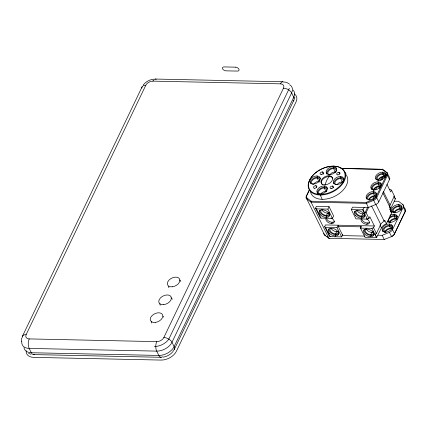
<?xml version="1.0" encoding="UTF-8"?>
<svg xmlns="http://www.w3.org/2000/svg" width="427" height="427" viewBox="0 0 427 427"><rect width="100%" height="100%" fill="white"/><g stroke="black" fill="none" stroke-linecap="round" stroke-linejoin="round"><path stroke-width="0.64" d="M319.999 194.37L322.134 199.329M341.659 168.478L382.08 169.338L386.238 172.471A3.806 2.429 -26.3 0 1 386.643 174.814L375.888 197.221A3.806 2.429 -26.3 0 1 373.267 199.5L366.222 202.393L366.382 203.332L368.448 207.511L375.68 204.544A4.478 2.861 -26.3 0 0 378.765 201.864L389.515 179.457A4.478 2.861 -26.3 0 0 389.04 176.703L386.979 172.535L382.715 169.322L340.709 168.425M384.53 239.494L328.902 238.298L324.637 235.085L306.783 198.955A4.478 2.861 -26.3 0 1 306.303 196.196L309.415 189.711M21.702 338.211L21.441 341.723M294.651 98.135L294.817 97.233M22.45 336.214L142.095 86.852M22.177 337.832A6.715 4.003 25.6 0 1 26.159 334.597L145.804 85.235A5.818 3.72 -26.3 0 1 152.909 81.13A6.715 3.267 -88.8 0 1 156.218 79.315M26.159 334.597A5.818 3.72 -26.3 0 0 29.223 338.915L156.73 341.627A5.818 3.72 -26.3 0 0 163.835 337.522L283.48 88.165A5.818 3.72 -26.3 0 0 280.416 83.841L152.909 81.13M289.346 88.288L168.75 339.257A12.538 8.006 -26.3 0 1 154.398 346.489M174.259 349.494L293.904 100.137M306.303 196.196A0.673 0.4 25.6 0 1 306.661 195.747L309.458 189.919M315.5 208.141L316.332 206.406L329.046 206.679L333.62 215.939L332.457 218.373L321.035 218.128L320.079 217.407L315.5 208.141L316.455 208.862L321.035 218.128M332.457 218.373L327.877 209.107L329.046 206.679M326.447 215.405L327.536 213.137M326.207 217.476L326.831 216.179M342.78 234.471L341.616 236.9L330.194 236.659L329.233 235.934L324.659 226.673L325.491 224.933L338.2 225.205L338.771 226.363M331.571 223.534L332.195 222.237M341.616 236.9L337.036 227.634L338.2 225.205M365.117 236.088L342.822 235.613L338.243 226.353L338.787 225.216L361.082 225.691L360.537 226.828L361.109 227.986M335.606 233.937L336.695 231.669M335.366 236.003L335.985 234.706M374.383 225.974L361.669 225.702L360.5 228.135L371.922 228.376L373.545 227.708L374.383 225.974L369.803 216.708L368.971 218.448L367.348 219.115L355.926 218.87L351.346 209.604L352.51 207.175L368.448 207.511M351.346 209.604L362.769 209.849L364.194 207.426M361.648 216.153L362.736 213.884M361.407 218.224L362.032 216.927M375.765 189.588L376.897 187.234M363.099 209.71L364.813 213.185L367.69 207.196M380.462 180.573L382.186 176.975M364.813 213.185L366.104 212.657L368.544 207.575M381.663 180.237L383.558 176.287M366.772 224.287L367.396 222.99M389.312 189.465L390.582 189.492L391.538 190.212L390.705 191.947L386.985 184.421M370.807 234.685L371.896 232.416M370.567 236.75L371.191 235.453M376.833 237.508L375.119 234.033L376.411 233.5L380.74 224.474A5.599 3.576 -26.3 0 1 384.252 221.271L384.738 220.257L386.456 223.732A6.773 4.323 -26.3 0 0 381.428 227.927L376.502 237.642L365.08 237.396L360.5 228.135M386.456 223.732L391.698 212.801L389.984 209.326L390.47 208.312A5.599 3.576 -26.3 0 1 390.07 205.029L394.399 196.004L391.538 190.212M391.698 212.801A6.773 4.323 -26.3 0 1 390.758 208.483L395.354 198.902L393.924 196.009M377.932 235.218L382.186 235.309L389.419 232.336A4.478 2.861 -26.3 0 0 392.504 229.657L403.253 207.25A4.478 2.861 -26.3 0 0 402.778 204.496L398.514 201.282L394.26 201.192M382.186 235.309L384.247 239.478L391.586 236.553A3.806 2.429 -26.3 0 0 394.206 234.279L404.956 211.872A0.673 0.4 25.6 0 0 405.314 211.418A4.478 2.861 -26.3 0 0 404.839 208.664L402.778 204.496M143.216 85.016C145.65 81.819 149.413 79.764 153.357 79.16M173.132 351.33C170.704 354.527 166.941 356.582 162.997 357.185M333.524 166.178L333.834 166.162M155.231 79.048L282.733 81.76M306.661 195.747A3.806 2.429 -26.3 0 0 307.066 198.091L311.224 201.224L366.222 202.393M316.455 208.862L327.877 209.107M338.243 226.353L360.537 226.828M324.659 226.673L325.614 227.394L337.036 227.634M33.621 354.586L161.123 357.298M284.467 81.947L286.928 82.582L289.18 83.847M31.075 354.277L28.609 353.348M395.354 198.902L394.014 196.436M326.938 236.323L327.979 237.108M389.419 232.336L391.596 236.611M391.479 236.505L391.495 236.537A4.478 2.861 -26.3 0 0 394.564 233.825L405.314 211.418L403.253 207.25M389.515 179.457L387.454 175.289A4.478 2.861 -26.3 0 0 386.979 172.535A0.673 0.491 -53 0 0 386.238 172.471M382.592 172.134L383.206 173.367M384.476 175.94L385.245 177.472M398.621 204.56L399.229 205.793M382.816 174.179L383.884 176.34M398.839 206.604L399.907 208.766M383.302 191.333L390.07 205.029M377.927 181.854L378.541 183.087M393.956 214.279L394.564 215.512M389.616 206.166L390.758 208.483M382.816 192.828L390.47 208.312M378.151 183.898L379.219 186.06M390.251 222.707A4.478 2.861 -26.3 0 1 388.906 219.126A4.478 2.861 -26.3 0 1 394.174 216.324L395.247 218.485M378.536 186.167L379.395 187.901M378.765 201.864L376.705 197.696A0.673 0.4 25.6 0 0 375.888 197.221M392.504 229.657L394.564 233.825A0.673 0.4 25.6 0 1 394.206 234.279M373.262 191.574L373.876 192.812M389.291 223.999L389.899 225.237M373.486 193.623L374.554 195.785M389.509 226.048L390.582 228.21M373.006 196.516L373.865 198.256M376.011 204.597L384.252 221.271M375.68 204.544L373.267 199.5M371.618 206.011L380.74 224.474M379.998 225.029L381.428 227.927M366.104 212.657L368.971 218.448M373.545 227.708L376.411 233.5M345.368 172.652L345.939 173.81M362.769 209.849L367.348 219.115M371.922 228.376L376.502 237.642M338.979 172.278L339.839 174.019M340.436 176.474L341.05 177.707M340.661 178.518L342.337 181.913M333.37 166.503L333.978 167.736M333.588 168.548L335.27 171.942M328.939 175.737L329.318 176.511A18.11 8.807 -88.8 0 0 325.08 185.099M332.382 186.028L333.241 187.768M322.385 171.926L323.527 174.243M324.04 185.942L324.648 187.181M324.264 187.992L325.94 191.387M316.973 175.972L317.581 177.21M317.192 178.022L318.873 181.416M315.788 185.676L316.647 187.41M325.614 227.394L330.194 236.659M329.532 238.271A0.689 0.438 -73.2 0 1 328.897 238.309L311.043 202.168L306.783 198.955A0.673 0.491 -53 0 1 307.066 198.091M311.224 201.229A0.689 0.438 -73.2 0 0 311.037 202.174L366.387 203.343L373.62 200.375A4.478 2.861 -26.3 0 0 376.705 197.696L387.454 175.289A0.673 0.4 25.6 0 0 386.643 174.814M382.085 169.343A0.689 0.438 -73.2 0 1 382.72 169.311M404.839 208.664A0.673 0.491 -53 0 1 404.876 208.995M389.984 209.326A6.773 4.323 -26.3 0 1 389.445 208.899M383.804 220.652A6.773 4.323 -26.3 0 1 384.738 220.257M379.395 188.28A6.773 4.323 -26.3 0 1 378.92 187.811M389.899 215.411A5.599 3.576 -26.3 0 1 396.838 215.534A5.599 3.576 -26.3 0 1 394.084 221.271A5.599 3.576 -26.3 0 1 387.166 221.101M378.29 180.269A5.599 3.576 -26.3 0 1 385.234 176.783M381.092 183.631A5.599 3.576 -26.3 0 0 372.339 184.133A5.599 3.576 -26.3 0 0 374.527 189.946A5.599 3.576 -26.3 0 0 381.092 183.631A5.599 3.576 -26.3 0 1 380.745 183.626M377.372 179.623A5.599 3.576 -26.3 0 1 377.681 179.03M383.91 175.534A5.599 3.576 -26.3 0 1 385.891 175.833M392.285 212.352A5.599 3.576 -26.3 0 1 395.29 206.855A5.599 3.576 -26.3 0 1 401.994 206.898M380.569 186.503A5.599 3.576 -26.3 0 0 373.46 190.282A4.478 2.861 -26.3 0 1 376.214 186.834A4.478 2.861 -26.3 0 1 380.735 186.402M389.162 217.621A5.599 3.576 -26.3 0 1 397.329 216.617M372.707 189.348A5.599 3.576 -26.3 0 1 373.017 188.755M379.961 185.27A5.599 3.576 -26.3 0 1 381.226 185.553M380.169 187.469A5.599 3.576 -26.3 0 1 379.464 186.284M323.874 233.307A4.478 2.861 -26.3 0 0 324.637 235.085A0.673 0.491 -53 0 0 325.385 235.149A3.806 2.429 -26.3 0 1 325.23 235.021M345.817 174.413A19.925 12.725 -26.3 0 1 334.565 196.377A19.925 12.725 -26.3 0 1 310.493 191.675M326.927 174.061A5.599 3.576 -26.3 0 1 330.22 168.702A5.599 3.576 -26.3 0 1 336.748 168.841M310.45 183.279A5.599 3.576 -26.3 0 1 314.187 177.99A5.599 3.576 -26.3 0 1 320.506 178.523M317.704 193.741A5.599 3.576 -26.3 0 1 321.072 188.051A5.599 3.576 -26.3 0 1 327.706 188.718M333.919 183.781A5.599 3.576 -26.3 0 1 337.656 178.491A5.599 3.576 -26.3 0 1 343.975 179.02M312.788 184.256A4.478 2.861 -26.3 0 1 314.331 178.716A4.478 2.861 -26.3 0 1 319.764 180.754M319.204 181.929A4.478 2.861 -26.3 0 1 319.028 182.158M313.599 184.218A4.478 2.861 -26.3 0 1 319.15 181.432M329.42 174.867A4.478 2.861 -26.3 0 1 328.587 170.965A4.478 2.861 -26.3 0 1 334.234 168.606A4.478 2.861 -26.3 0 1 335.755 172.225M329.996 174.75A4.478 2.861 -26.3 0 1 335.825 171.99M319.439 194.018A4.478 2.861 -26.3 0 1 321.995 188.419A4.478 2.861 -26.3 0 1 326.671 191.195M320.821 193.959A4.478 2.861 -26.3 0 1 326.495 191.435M336.038 184.656A4.478 2.861 -26.3 0 1 335.905 180.632A4.478 2.861 -26.3 0 1 341.472 178.614A4.478 2.861 -26.3 0 1 342.822 182.196M337.068 184.72A4.478 2.861 -26.3 0 1 343.153 182.009M322.305 184.763A6.266 4.003 -26.3 0 1 324.712 177.813A6.266 4.003 -26.3 0 1 332.863 178.502M405.202 211.039A3.806 2.429 -26.3 0 1 405.047 211.659M366.825 199.131A5.599 3.576 -26.3 0 1 370.3 193.682A5.599 3.576 -26.3 0 1 376.801 194.125M371.49 189.412A5.599 3.576 -26.3 0 1 374.965 183.957A5.599 3.576 -26.3 0 1 381.466 184.405M376.075 179.441A5.599 3.576 -26.3 0 1 379.998 174.061A5.599 3.576 -26.3 0 1 386.259 174.905M394.436 212.838A4.478 2.861 -26.3 0 1 393.956 208.867A4.478 2.861 -26.3 0 1 399.571 206.679A4.478 2.861 -26.3 0 1 401.001 210.281M401.626 209.219A4.478 2.861 -26.3 0 0 397.046 209.46A4.478 2.861 -26.3 0 0 394.153 212.972A5.599 3.576 -26.3 0 1 401.599 209.246M378.151 180.317A4.478 2.861 -26.3 0 1 381.316 176.895A4.478 2.861 -26.3 0 1 385.784 176.922M378.413 180.413A4.478 2.861 -26.3 0 1 377.81 176.591A4.478 2.861 -26.3 0 1 383.19 174.2A4.478 2.861 -26.3 0 1 385.223 177.381M375.904 196.228A5.599 3.576 -26.3 0 0 368.795 200.007A4.478 2.861 -26.3 0 1 371.693 196.479A4.478 2.861 -26.3 0 1 376.272 196.239M382.848 231.557A5.599 3.576 -26.3 0 1 386.141 226.198A5.599 3.576 -26.3 0 1 392.669 226.337M384.989 232.139A5.599 3.576 -26.3 0 1 392.269 228.691M383.953 231.786A5.599 3.576 -26.3 0 1 384.572 230.612M391.319 227.415A5.599 3.576 -26.3 0 1 391.66 227.458M396.934 218.971A5.599 3.576 -26.3 0 0 389.488 222.707A4.478 2.861 -26.3 0 1 392.381 219.184A4.478 2.861 -26.3 0 1 396.961 218.939M389.045 221.181A5.599 3.576 -26.3 0 1 389.237 220.887M395.984 217.695A5.599 3.576 -26.3 0 1 396.325 217.733M397.142 216.03A5.599 3.576 -26.3 0 1 396.411 216.057M393.283 212.347A5.599 3.576 -26.3 0 1 393.902 211.168M400.649 207.97A5.599 3.576 -26.3 0 1 401.626 208.157M394.174 216.324A4.478 2.861 -26.3 0 1 396.678 219.291M373.983 190.218A4.478 2.861 -26.3 0 1 373.086 186.391A4.478 2.861 -26.3 0 1 378.616 183.936A4.478 2.861 -26.3 0 1 380.446 187.341M386.12 232.512A4.478 2.861 -26.3 0 1 384.065 229.166A4.478 2.861 -26.3 0 1 389.317 226.043A4.478 2.861 -26.3 0 1 392.013 229.016M384.85 232.187A4.478 2.861 -26.3 0 1 387.865 228.835A4.478 2.861 -26.3 0 1 392.296 228.664M369.825 200.055A4.478 2.861 -26.3 0 1 368.213 196.425A4.478 2.861 -26.3 0 1 373.769 193.634A4.478 2.861 -26.3 0 1 375.781 197.06M338.766 233.793A5.599 3.336 25.6 0 1 332.419 233.745A5.599 3.336 25.6 0 1 328.913 228.749M329.9 214.866A5.599 3.336 25.6 0 1 323.629 215.395A5.599 3.336 25.6 0 1 319.754 210.217M374.26 234.145A5.599 3.336 25.6 0 1 367.989 234.674A5.599 3.336 25.6 0 1 364.114 229.496M364.807 216.009A5.599 3.336 25.6 0 1 358.648 216.057A5.599 3.336 25.6 0 1 354.901 211.21M338.136 231.269A4.478 2.669 25.6 0 1 333.343 233.441A4.478 2.669 25.6 0 1 330.647 228.226M338.414 231.311A4.478 2.669 25.6 0 1 334.282 231.108A4.478 2.669 25.6 0 1 331.112 228.157M328.886 212.513A4.478 2.669 25.6 0 1 326.82 215.4A4.478 2.669 25.6 0 1 321.467 212.945A4.478 2.669 25.6 0 1 322.102 209.406M329.052 212.881A4.478 2.669 25.6 0 1 324.83 212.443A4.478 2.669 25.6 0 1 321.889 209.406M372.851 231.114A4.478 2.669 25.6 0 1 371.703 234.61A4.478 2.669 25.6 0 1 366.008 232.443A4.478 2.669 25.6 0 1 366.457 228.68M373.411 232.16A4.478 2.669 25.6 0 1 369.184 231.722A4.478 2.669 25.6 0 1 366.243 228.685M364.247 213.708A4.478 2.669 25.6 0 1 359.091 215.528A4.478 2.669 25.6 0 1 356.876 210.335M364.034 213.713A4.478 2.669 25.6 0 1 357.159 210.378M345.203 173.864A5.599 3.336 25.6 0 1 345.518 174.104M334.544 221.357A4.478 2.669 25.6 0 1 329.932 221.746A4.478 2.669 25.6 0 1 326.474 218.074M330.93 217.919A4.478 2.669 25.6 0 1 334.026 222.488A4.478 2.669 25.6 0 1 328.288 222.531A4.478 2.669 25.6 0 1 326.447 217.951M369.617 222.253A4.478 2.669 25.6 0 1 364.984 222.43A4.478 2.669 25.6 0 1 361.674 218.827M366.43 218.805A4.478 2.669 25.6 0 1 369.195 223.289A4.478 2.669 25.6 0 1 363.585 223.337A4.478 2.669 25.6 0 1 361.498 218.843M23.944 347.621A12.538 8.006 -26.3 0 0 31.315 352.734A6.715 3.267 -88.8 0 0 34.614 354.218M162.425 356.678A6.715 3.267 -88.8 0 1 158.823 355.445L31.315 352.734L29.18 348.411A12.538 8.006 -26.3 0 1 21.809 341.611M293.103 90.113A12.538 8.006 -26.3 0 1 293.771 97.244A6.715 4.003 25.6 0 1 293.029 101.066M289.581 84.733A12.538 8.006 -26.3 0 1 291.636 92.921L293.771 97.244L174.125 346.601A6.715 4.003 25.6 0 1 172.988 350.652M283.48 88.165A6.715 4.003 25.6 0 1 291.636 92.921L171.99 342.278A12.538 8.006 -26.3 0 1 156.688 351.122L29.18 348.411A6.715 3.267 -88.8 0 1 29.223 338.915M163.835 337.522A6.715 4.003 25.6 0 1 171.99 342.278L174.125 346.601A12.538 8.006 -26.3 0 1 158.823 355.445L156.688 351.122A6.715 3.267 -88.8 0 1 156.73 341.627M280.416 83.841A6.715 3.267 -88.8 0 1 284.03 82.251M141.796 88.047A6.715 4.003 25.6 0 1 145.804 85.235M151.702 323.042A6.715 4.291 -26.3 0 1 151.382 321.173M163.173 316.258A6.715 4.291 -26.3 0 1 163.754 317.144M160.253 305.22A6.715 4.291 -26.3 0 1 159.901 303.714M170.981 297.87A6.715 4.291 -26.3 0 1 172.311 299.316M168.969 287.659A6.715 4.291 -26.3 0 1 168.484 286.432M179.532 280.048A6.715 4.291 -26.3 0 1 180.861 281.494M294.352 93.903A12.538 8.006 -26.3 0 1 296.06 101.877L176.415 351.234A12.538 8.006 -26.3 0 1 161.112 360.078L33.605 357.367A12.538 8.006 -26.3 0 1 26.212 350.743M235.448 67.162L224.106 66.922A2.845 1.697 25.6 0 0 222.59 68.832A2.845 1.697 25.6 0 0 226.043 70.845L237.385 71.085A2.845 1.697 25.6 0 0 238.901 69.179A2.845 1.697 25.6 0 0 235.448 67.162M395.215 212.651A5.599 3.576 -26.3 0 0 401.78 206.337A5.599 3.576 -26.3 0 0 393.027 206.839A5.599 3.576 -26.3 0 0 395.215 212.651M321.718 194.974A19.925 12.725 -26.3 0 0 345.096 172.492A19.925 12.725 -26.3 0 0 313.925 174.285A19.925 12.725 -26.3 0 0 321.718 194.974M321.686 194.338A19.477 12.442 -26.3 0 0 344.536 172.364A19.477 12.442 -26.3 0 0 314.064 174.12A19.477 12.442 -26.3 0 0 321.686 194.338M329.964 174.595A5.599 3.576 -26.3 0 0 336.535 168.281A5.599 3.576 -26.3 0 0 327.776 168.782A5.599 3.576 -26.3 0 0 329.964 174.595M313.567 184.064A5.599 3.576 -26.3 0 0 320.133 177.755A5.599 3.576 -26.3 0 0 311.379 178.256A5.599 3.576 -26.3 0 0 313.567 184.064M320.64 194.039A5.599 3.576 -26.3 0 0 327.205 187.725A5.599 3.576 -26.3 0 0 318.446 188.227A5.599 3.576 -26.3 0 0 320.64 194.039M337.036 184.565A5.599 3.576 -26.3 0 0 343.602 178.251A5.599 3.576 -26.3 0 0 334.848 178.753A5.599 3.576 -26.3 0 0 337.036 184.565M325.128 184.8A6.266 4.003 -26.3 0 0 332.484 177.728A6.266 4.003 -26.3 0 0 322.673 178.294A6.266 4.003 -26.3 0 0 325.128 184.8M321.296 174.515A1.793 1.142 -26.3 0 0 323.399 172.497A1.793 1.142 -26.3 0 0 320.597 172.657A1.793 1.142 -26.3 0 0 321.296 174.515M314.699 188.264A1.793 1.142 -26.3 0 0 316.802 186.247A1.793 1.142 -26.3 0 0 314 186.407A1.793 1.142 -26.3 0 0 314.699 188.264M337.89 174.867A1.793 1.142 -26.3 0 0 339.988 172.85A1.793 1.142 -26.3 0 0 337.191 173.01A1.793 1.142 -26.3 0 0 337.89 174.867M331.293 188.617A1.793 1.142 -26.3 0 0 333.396 186.599A1.793 1.142 -26.3 0 0 330.594 186.759A1.793 1.142 -26.3 0 0 331.293 188.617M369.862 199.665A5.599 3.576 -26.3 0 0 376.427 193.351A5.599 3.576 -26.3 0 0 367.674 193.858A5.599 3.576 -26.3 0 0 369.862 199.665M379.192 180.226A5.599 3.576 -26.3 0 0 385.757 173.912A5.599 3.576 -26.3 0 0 377.004 174.413A5.599 3.576 -26.3 0 0 379.192 180.226M385.885 232.091A5.599 3.576 -26.3 0 0 392.456 225.776A5.599 3.576 -26.3 0 0 383.697 226.283A5.599 3.576 -26.3 0 0 385.885 232.091M329.532 233.382A5.599 3.336 25.6 0 0 338.435 234.69A5.599 3.336 25.6 0 0 332.409 228.354A5.599 3.336 25.6 0 0 329.532 233.382M320.373 214.85A5.599 3.336 25.6 0 0 329.281 216.163A5.599 3.336 25.6 0 0 323.25 209.828A5.599 3.336 25.6 0 0 320.373 214.85M364.733 234.129A5.599 3.336 25.6 0 0 373.636 235.442A5.599 3.336 25.6 0 0 367.61 229.107A5.599 3.336 25.6 0 0 364.733 234.129M355.574 215.598A5.599 3.336 25.6 0 0 364.482 216.911A5.599 3.336 25.6 0 0 358.45 210.575A5.599 3.336 25.6 0 0 355.574 215.598M155.14 322.46A6.715 4.291 -26.3 0 0 162.543 314.672A6.715 4.291 -26.3 0 0 151.873 315.788A6.715 4.291 -26.3 0 0 155.14 322.46M163.69 304.638A6.715 4.291 -26.3 0 0 171.094 296.85A6.715 4.291 -26.3 0 0 160.424 297.961A6.715 4.291 -26.3 0 0 163.69 304.638M172.241 286.811A6.715 4.291 -26.3 0 0 179.644 279.028A6.715 4.291 -26.3 0 0 168.975 280.139A6.715 4.291 -26.3 0 0 172.241 286.811"/></g></svg>
